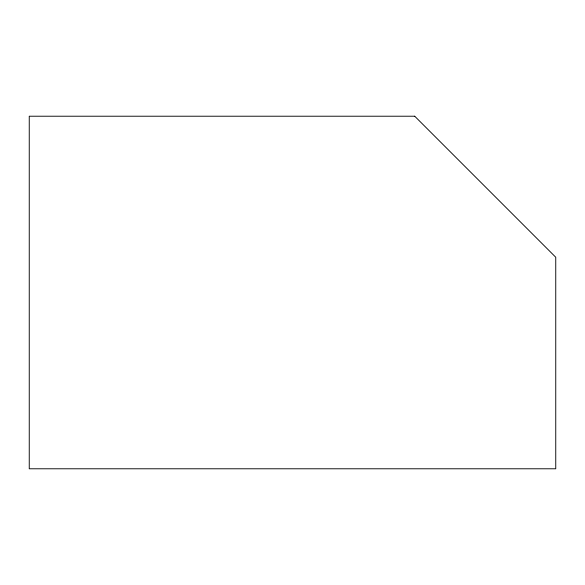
<?xml version="1.0" encoding="UTF-8"?>
<svg xmlns="http://www.w3.org/2000/svg" width="585" height="585" viewBox="0 0 585 585"><rect width="100%" height="100%" fill="white"/><g stroke="black" fill="none" stroke-linecap="round" stroke-linejoin="round"><path stroke-width="0.88" d="M414.721 116.218L29.25 116.218L29.25 468.782L555.75 468.782L555.75 257.246L414.721 116.218"/></g></svg>
